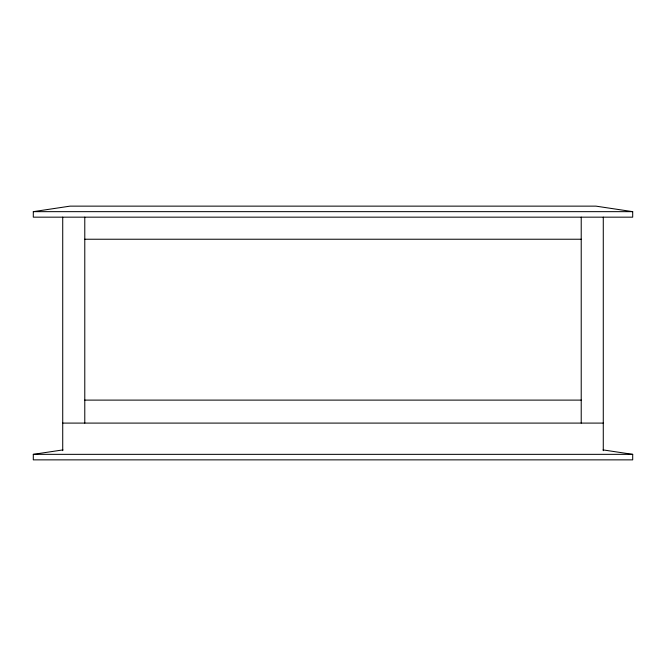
<?xml version="1.0" encoding="UTF-8"?>
<svg xmlns="http://www.w3.org/2000/svg" width="666" height="666" viewBox="0 0 666 666"><rect width="100%" height="100%" fill="white"/><g stroke="black" fill="none" stroke-linecap="round" stroke-linejoin="round"><path stroke-width="1" d="M33.3 211.655L70.072 206.135L595.928 206.135L632.7 211.655L632.7 217.166L33.3 217.166L33.3 211.655L632.7 211.655M603.08 449.908L632.7 454.345L632.7 459.865L33.3 459.865L33.3 454.345L62.92 449.908M84.782 239.236L581.218 239.236M84.782 400.108L581.218 400.108M62.721 423.093L603.279 423.093M33.3 454.345L632.7 454.345M603.279 217.166L603.279 450.674M581.218 217.166L581.218 423.093M84.782 217.166L84.782 423.093M62.721 217.166L62.721 450.674"/></g></svg>
